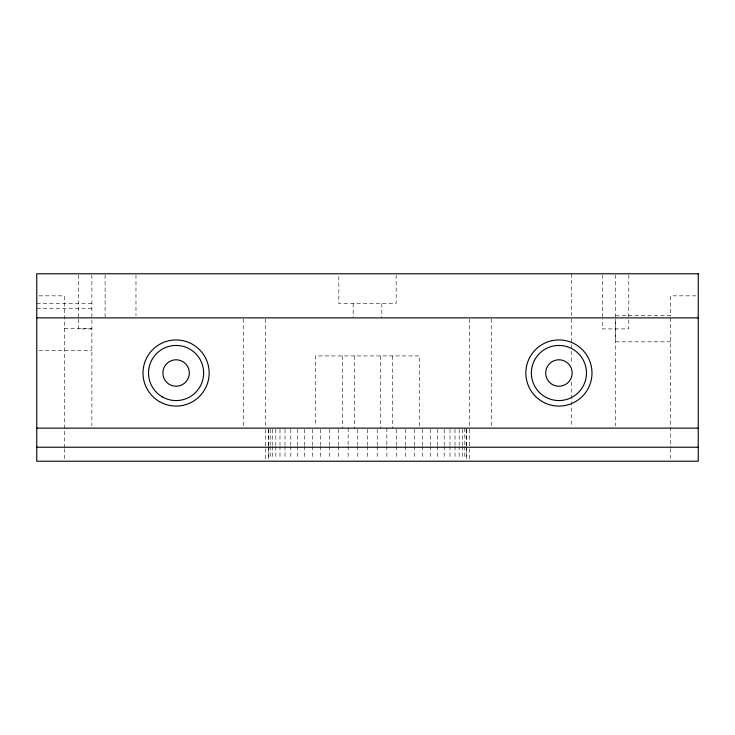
<?xml version="1.0" encoding="UTF-8"?>
<svg xmlns="http://www.w3.org/2000/svg" width="735" height="735" viewBox="0 0 735 735"><rect width="100%" height="100%" fill="white"/><g stroke="black" fill="none" stroke-linecap="round" stroke-linejoin="round"><path stroke-width="0.55" stroke-dasharray="3.67 2.76" d="M38.955 295.837L64.312 295.837L64.312 447.45M695.953 295.837L670.688 295.837L670.688 315.811M36.75 303.592L91.875 303.592M36.75 308.25L91.875 308.25M670.688 315.361L615.673 315.811M64.312 328.591L91.875 328.591M91.875 328.912L78.645 328.912L78.645 318.99M670.688 341.821L615.673 341.821L615.673 319.238M38.955 350.641L91.875 350.641M670.688 317.887L670.688 447.45M670.688 448.598L670.688 460.064M628.792 274.918L628.792 328.912L602.332 328.912L602.332 318.99M615.562 274.927L615.562 425.85M602.332 274.918L602.332 317.887M571.462 273.787L571.462 315.627M571.462 319.036L571.462 363.825M571.462 382.2L571.462 425.841M491.531 319.036L491.531 428.137M469.481 319.036L469.481 425.841M469.481 429.277L469.481 447.523M469.481 448.662L469.481 458.934M466.725 429.277L466.725 458.934M466.247 429.277L466.247 445.245M466.247 446.384L466.247 458.934M464.814 428.137L464.814 445.245M464.814 446.384L464.814 458.934M462.453 429.277L462.453 445.245M462.453 446.384L462.453 458.934M459.173 429.277L459.173 445.245M459.173 446.384L459.173 458.934M455.011 429.277L455.011 445.245M455.011 446.384L455.011 458.934M450.004 429.277L450.004 445.245M450.004 446.384L450.004 458.934M444.206 429.277L444.206 445.245M444.206 446.384L444.206 458.934M437.665 429.277L437.665 445.245M437.665 446.384L437.665 458.934M430.444 429.277L430.444 445.245M430.444 446.384L430.444 458.934M422.625 429.277L422.625 445.245M422.625 446.384L422.625 458.934M419.593 425.841L419.593 355.924L315.407 355.924L315.407 425.841M414.274 429.277L414.274 445.245M414.274 446.384L414.274 458.934M405.472 429.277L405.472 445.245M405.472 446.384L405.472 458.934M396.303 429.277L396.303 445.245M396.303 446.384L396.303 458.934M396.165 274.936L396.165 303.555L338.835 303.555L338.835 274.936M392.306 355.924L392.306 428.137M386.858 428.137L386.858 445.245M386.858 446.384L386.858 458.934M381.832 303.555L381.832 317.887M380.73 355.924L380.73 428.137M377.23 429.277L377.23 445.245M377.23 446.384L377.23 458.934M367.5 429.277L367.5 445.245M367.5 446.384L367.5 458.934M357.77 429.277L357.77 445.245M357.77 446.384L357.77 458.934M354.27 355.924L354.27 428.137M353.167 303.555L353.167 317.887M348.142 428.137L348.142 445.245M348.142 446.384L348.142 458.934M342.694 355.924L342.694 428.137M338.697 429.277L338.697 445.245M338.697 446.384L338.697 458.934M329.528 429.277L329.528 445.245M329.528 446.384L329.528 458.934M320.726 429.277L320.726 445.245M320.726 446.384L320.726 458.934M312.375 429.277L312.375 445.245M312.375 446.384L312.375 458.934M304.556 429.277L304.556 445.245M304.556 446.384L304.556 458.934M297.335 429.277L297.335 445.245M297.335 446.384L297.335 458.934M290.794 429.277L290.794 445.245M290.794 446.384L290.794 458.934M284.996 429.277L284.996 445.245M284.996 446.384L284.996 458.934M279.989 429.277L279.989 445.245M279.989 446.384L279.989 458.934M275.827 429.277L275.827 445.245M275.827 446.384L275.827 458.934M272.547 429.277L272.547 445.245M272.547 446.384L272.547 458.934M270.186 429.277L270.186 445.245M270.186 446.384L270.186 458.934M268.753 429.277L268.753 445.245M268.753 446.384L268.753 458.934M268.275 429.277L268.275 458.934M265.519 319.036L265.519 425.841M265.519 429.277L265.519 447.523M265.519 448.662L265.519 458.934M243.469 319.036L243.469 428.137M135.975 274.918L135.975 315.627M105.105 274.918L105.105 317.887M91.875 274.918L91.875 425.859M78.645 274.918L78.645 317.887M64.312 448.598L64.312 458.916"/><path stroke-width="1.1" d="M36.75 317.887L698.25 317.887M36.75 428.137L698.25 428.137M36.75 447.229L698.25 447.229M698.25 273.787L36.75 273.787L36.75 461.212L698.25 461.212L698.25 273.787M535.53 396.404A33.075 33.075 0 0 0 590.866 381.575A33.075 33.075 0 0 0 550.359 341.068A33.075 33.075 0 0 0 535.53 396.404M539.435 392.499A27.562 27.562 0 0 0 585.547 380.142A27.562 27.562 0 0 0 551.792 346.387A27.562 27.562 0 0 0 539.435 392.499M169.473 384.469A13.23 13.23 0 0 0 189.318 373.012A13.23 13.23 0 0 0 169.473 361.556A13.23 13.23 0 0 0 169.473 384.469M159.55 401.659A33.075 33.075 0 0 0 209.163 373.012A33.075 33.075 0 0 0 159.55 344.366A33.075 33.075 0 0 0 159.55 401.659M162.306 396.882A27.562 27.562 0 0 0 203.65 373.012A27.562 27.562 0 0 0 162.306 349.143A27.562 27.562 0 0 0 162.306 396.882M552.307 384.469A13.23 13.23 0 0 0 572.152 373.012A13.23 13.23 0 0 0 552.307 361.556A13.23 13.23 0 0 0 552.307 384.469"/></g></svg>
